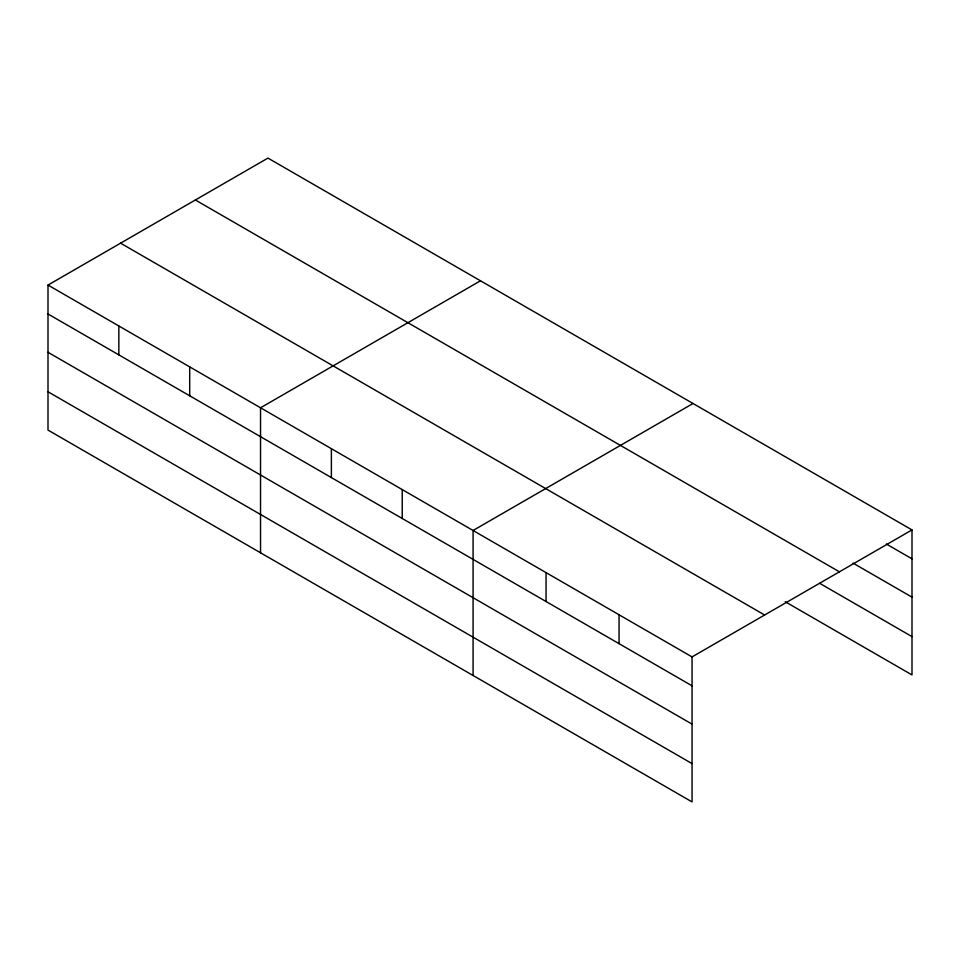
<?xml version="1.0" encoding="UTF-8"?>
<svg xmlns="http://www.w3.org/2000/svg" width="960" height="960" viewBox="0 0 960 960"><rect width="100%" height="100%" fill="white"/><g stroke="black" fill="none" stroke-linecap="round" stroke-linejoin="round"><path stroke-width="1.44" d="M48 285.072L692.052 656.916L692.052 801.912L48 430.08L48 285.072L267.948 158.088L912 529.92L912 674.928L785.22 601.728M480.492 280.788L260.532 407.784L260.532 552.78M693.024 403.5L473.076 530.484L473.076 675.492M692.052 656.916L912 529.92M886.392 544.044L912 558.828M853.092 563.136L912 597.144M195.372 199.992L839.412 571.824M819.804 583.38L912 636.612M120.588 243.168L764.628 615M48 313.98L692.052 685.812M48 352.296L692.052 724.128M48 391.764L692.052 763.608M619.056 614.772L619.056 643.68M546.06 572.628L546.06 601.536M402.228 489.588L402.228 518.496M331.38 448.68L331.38 477.588M189.696 366.876L189.696 395.784M118.848 325.98L118.848 354.876"/></g></svg>
